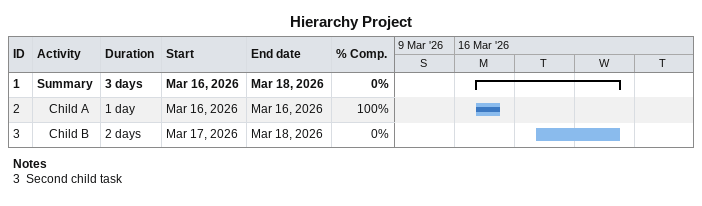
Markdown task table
Hierarchy Project

| ID | Level | Task | Duration | Start | Finish | % complete |
|---|---|---|---|---|---|---|
| 1 | 1 | **Summary** | 3d | 2026-03-16 | 2026-03-18 | 0 |
| 2 | 2 | Child A | 1d | 2026-03-16 | 2026-03-16 | 100 |
| 3 | 2 | Child B | 2d | 2026-03-17 | 2026-03-18 | 0 |

Notes
- 3: Second child task
